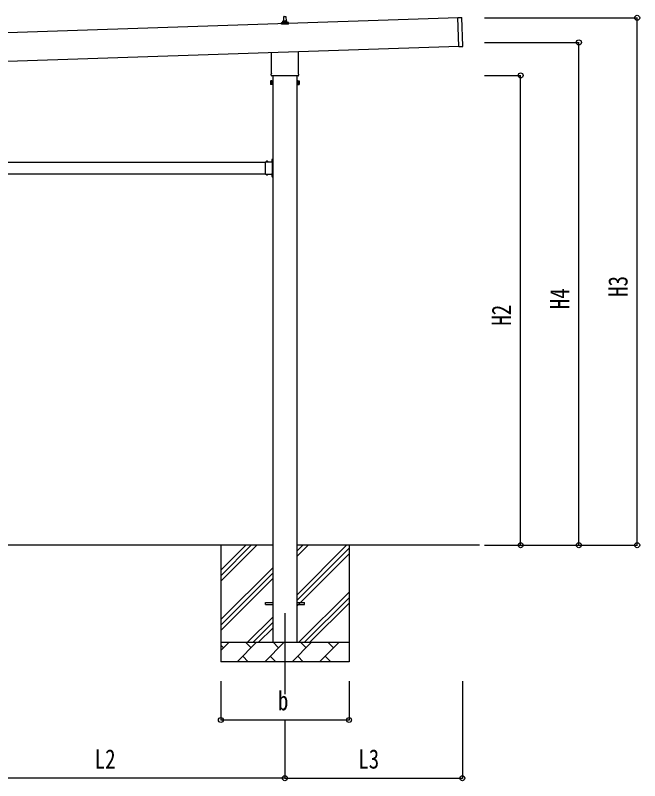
# Model space of a CAD drawing. Units: millimetres, scale not verified. Extents: x -12615 to 12615, y -8910 to 8910.
# Drawn here: x -1398 to 1816, y -3855 to 88 of the extents above; entities that cross this region are included whole.
import ezdxf
from ezdxf.enums import TextEntityAlignment as Align

# ---------------------------------------------------------------- set-up
doc = ezdxf.new("R2010")
doc.units = ezdxf.units.MM
doc.header["$LTSCALE"] = 40
for name, color, linetype in [('0-3_YKK_12', 2, 'Continuous'), ('0-4_YKK_13', 4, 'Continuous'), ('0-5_YKK_A1', 4, 'Continuous'), ('0-6_YKK_D', 6, 'Continuous')]:
    doc.layers.add(name, color=color, linetype=linetype)
doc.styles.add('ＭＳ ゴシック', font='')
doc.styles.get('ＭＳ ゴシック').set_extended_font_data('MS Gothic')

msp = doc.modelspace()

# ---------------------------------------------------------------- linework, layer by layer
at = {"layer": '0-3_YKK_12'}
msp.add_line((-9.94, -2992), (-9.94, -3409.5), dxfattribs=at)
at = {"layer": '0-4_YKK_13'}
for p, q in [((-15.94, 57.26), (-15.21, 80.79)), ((-14.21, 81.76), (-5.67, 81.76)), ((-4.67, 80.79), (-3.94, 57.26)), ((-28.19, 41.76), (-28.19, 49.47)), ((8.31, 41.76), (-28.19, 41.76)), ((-27.81, 50.26), (7.93, 50.26)), ((-27.43, 50.45), (-20.7, 52.08)), ((-20.32, 52.26), (0.44, 52.26)), ((-19.94, 53.05), (-19.94, 57.26)), ((-18.94, 57.26), (-0.94, 57.26)), ((0.06, 53.05), (0.06, 57.26)), ((7.55, 50.45), (0.82, 52.08)), ((8.31, 41.76), (8.31, 49.47)), ((880.86, 76.3), (899.85, 76.94)), ((885.86, -73.61), (880.86, 76.3)), ((905.81, -71.95), (900.88, 75.97)), ((885.86, -73.61), (904.85, -72.98)), ((-78.24, -212.23), (-78.24, -102.72)), ((58.36, -98.16), (58.36, -212.23)), ((-79.94, -221), (-79.94, -215.5)), ((58, -224.5), (-77.88, -224.5)), ((60.06, -215.5), (60.06, -221)), ((-83.94, -250.5), (-83.18, -249.19)), ((-83.94, -250.5), (-83.94, -267.5)), ((-83.94, -267.5), (-83.18, -268.81)), ((-76.94, -254.09), (-83.18, -254.09)), ((-76.94, -263.91), (-83.18, -263.91)), ((-76.94, -268.81), (-83.18, -268.81)), ((-74.44, -268.2), (-76.94, -268.2)), ((54.56, -268.2), (57.06, -268.2)), ((57.06, -254.09), (63.3, -254.09)), ((57.06, -263.91), (63.3, -263.91)), ((57.06, -268.81), (63.3, -268.81)), ((64.06, -250.5), (63.3, -249.19)), ((64.06, -267.5), (63.3, -268.81)), ((64.06, -250.5), (64.06, -267.5)), ((-110.44, -677.29), (-110.44, -666.9)), ((-110.44, -666.9), (-74.04, -666.9)), ((-107.18, -666.04), (-107.18, -666.2)), ((-106.48, -666.9), (-98.41, -666.9)), ((-103.57, -666.9), (-104.89, -664.24)), ((-101.32, -666.9), (-99.99, -664.24)), ((-97.71, -666.04), (-97.71, -666.2)), ((-78.14, -659), (-72.44, -659)), ((-74.44, -668.5), (-77.44, -668.5)), ((-74.04, -657.87), (-76.7, -656.55)), ((-74.04, -660.13), (-76.7, -661.45)), ((-74.9, -654.27), (-74.74, -654.27)), ((-74.9, -663.73), (-74.74, -663.73)), ((-74.04, -651.5), (-72.44, -651.5)), ((-74.04, -668.46), (-74.04, -651.5)), ((-74.04, -654.96), (-74.04, -663.03)), ((-72.44, -656), (-74.04, -656)), ((-74.04, -657), (-72.44, -657)), ((-74.04, -661), (-72.44, -661)), ((-72.44, -662), (-74.04, -662)), ((-110.44, -719.29), (-110.44, -678.71)), ((-74.44, -677.29), (-74.44, -670.5)), ((-74.44, -719.29), (-74.44, -678.71)), ((-110.44, -731.1), (-110.44, -720.71)), ((-110.44, -731.1), (-74.04, -731.1)), ((-107.18, -731.96), (-107.18, -731.8)), ((-106.48, -731.1), (-98.41, -731.1)), ((-103.57, -731.1), (-104.89, -733.76)), ((-101.32, -731.1), (-99.99, -733.76)), ((-97.71, -731.96), (-97.71, -731.8)), ((-77.44, -729.5), (-74.44, -729.5)), ((-74.04, -737.87), (-76.7, -736.55)), ((-74.04, -740.13), (-76.7, -741.45)), ((-74.9, -734.27), (-74.74, -734.27)), ((-74.9, -743.74), (-74.74, -743.74)), ((-74.44, -727.5), (-74.44, -720.71)), ((-74.04, -746.5), (-74.04, -729.54)), ((-74.04, -734.96), (-74.04, -743.03)), ((-74.04, -737), (-72.44, -737)), ((-74.04, -741), (-72.44, -741)), ((-74.04, -746.5), (-72.44, -746.5)), ((-109.94, -2937.5), (-72.44, -2937.5)), ((-109.94, -2946.5), (-109.94, -2937.5)), ((-109.94, -2946.5), (-72.44, -2946.5)), ((52.56, -2937.5), (90.06, -2937.5)), ((52.56, -2946.5), (90.06, -2946.5)), ((90.06, -2946.5), (90.06, -2937.5))]:
    msp.add_line(p, q, dxfattribs=at)
for points in [[(-76.94, -268.81), (-76.94, -249.19), (-83.18, -249.19)], [(-76.94, -268.2), (-76.94, -249.8), (-74.44, -249.8)], [(57.06, -268.2), (57.06, -249.8), (54.56, -249.8)], [(57.06, -268.81), (57.06, -249.19), (63.3, -249.19)], [(-74.44, -670.5), (-77.44, -670.5), (-77.44, -666.9)], [(-72.44, -666.5), (-72.44, -660.5), (-72.44, -657.5), (-72.44, -651.5)], [(-74.44, -727.5), (-77.44, -727.5), (-77.44, -731.1)], [(-72.44, -746.5), (-72.44, -740.5), (-72.44, -737.5), (-72.44, -731.5)]]:
    msp.add_lwpolyline(points, dxfattribs=at)
for points in [[(-74.44, -269.5), (-74.44, -248.5), (-72.44, -248.5), (-72.44, -269.5)], [(54.56, -269.5), (54.56, -248.5), (52.56, -248.5), (52.56, -269.5)]]:
    msp.add_lwpolyline(points, close=True, dxfattribs=at)
for centre, radius, start, end in [((-14.21, 80.76), 1, 90, 178.60509), ((-5.67, 80.76), 1, 1.39491, 90), ((-27.19, 49.47), 1, 103.62699, 180), ((-20.94, 53.05), 1, 283.62699, 0), ((-15.86, 56.63), 4.13, 90, 171.17633), ((-18.94, 56.26), 1, 90, 180), ((-6.61, 57.26), 4.83, 133.60282, 180), ((-13.27, 57.26), 4.83, 0, 46.39718), ((-4.03, 56.63), 4.13, 8.82367, 90), ((-0.94, 56.26), 1, 0, 90), ((1.06, 53.05), 1, 180, 256.37301), ((7.31, 49.47), 1, 0, 76.37301), ((899.88, 75.94), 1, 1.90915, 91.90915), ((904.81, -71.98), 1, 271.90915, 1.90915), ((-75.94, -215.5), 4, 125.09963, 180), ((-75.94, -221), 4, 180, 194.47751), ((-75.94, -221), 4, 194.47751, 241.04498), ((56.06, -221), 4, 298.95502, 345.52249), ((56.06, -215.5), 4, 0, 54.90037), ((56.06, -221), 4, 345.52249, 0), ((-79.6, -251.64), 4.34, 145.61575, 214.38425), ((-67.7, -259), 16.24, 162.41205, 197.58795), ((-79.6, -266.36), 4.34, 145.61575, 214.38425), ((59.71, -251.64), 4.34, 325.61575, 34.38425), ((47.82, -259), 16.24, 342.41205, 17.58795), ((59.71, -266.36), 4.34, 325.61575, 34.38425), ((-106.48, -666.2), 0.7, 180, 270), ((-106.31, -666.04), 0.862, 129.12355, 180), ((-102.44, -670.8), 7, 90, 129.12355), ((-102.44, -670.8), 7, 50.87645, 90), ((-98.41, -666.2), 0.7, 270, 0), ((-98.57, -666.04), 0.862, 0, 50.87645), ((-70.14, -659), 7, 140.87645, 180), ((-70.14, -659), 7, 180, 219.12355), ((-74.9, -655.13), 0.862, 90, 140.87645), ((-74.9, -662.87), 0.862, 219.12355, 270), ((-74.74, -654.96), 0.7, 0, 90), ((-74.74, -663.03), 0.7, 270, 0), ((-74.44, -666.5), 2, 270, 0), ((-111.14, -678), 1, 314.427, 45.573), ((-73.74, -678), 1, 134.427, 225.573), ((-111.14, -720), 1, 314.427, 45.573), ((-106.48, -731.8), 0.7, 90, 180), ((-106.31, -731.96), 0.862, 180, 230.87645), ((-102.44, -727.2), 7, 230.87645, 270), ((-102.44, -727.2), 7, 270, 309.12355), ((-98.41, -731.8), 0.7, 0, 90), ((-98.57, -731.96), 0.862, 309.12355, 0), ((-70.14, -739), 7, 140.87645, 180), ((-70.14, -739), 7, 180, 219.12355), ((-74.9, -735.13), 0.862, 90, 140.87645), ((-74.9, -742.87), 0.862, 219.12355, 270), ((-73.74, -720), 1, 134.427, 225.573), ((-74.74, -734.96), 0.7, 0, 90), ((-74.74, -743.03), 0.7, 270, 0), ((-74.44, -731.5), 2, 0, 90)]:
    msp.add_arc(centre, radius, start, end, dxfattribs=at)
at = {"layer": '0-5_YKK_A1'}
for p, q in [((880.93, 74.31), (-4511.08, -105.4)), ((-4506.25, -250.32), (885.76, -70.58)), ((-72.44, -224.5), (-72.44, -3142)), ((52.56, -3142), (52.56, -224.5)), ((-1709.44, -669), (-110.44, -669)), ((-1709.44, -729), (-110.44, -729)), ((-77.44, -729), (-72.94, -729)), ((-72.44, -2642), (-1747.44, -2642)), ((-339.94, -2642), (-339.94, -3242)), ((-339.94, -2827.05), (-154.89, -2642)), ((-339.94, -2798.77), (-183.17, -2642)), ((-339.94, -2770.48), (-211.46, -2642)), ((990.94, -2642), (52.56, -2642)), ((52.56, -2897.1), (307.66, -2642)), ((52.56, -2699.11), (109.67, -2642)), ((52.56, -2670.82), (81.38, -2642)), ((52.56, -2925.38), (320.06, -2657.88)), ((320.06, -2642), (320.06, -3242)), ((52.56, -2953.67), (320.06, -2686.17)), ((-339.94, -3025.04), (-72.44, -2757.54)), ((-339.94, -3053.32), (-72.44, -2785.82)), ((-339.94, -3081.61), (-72.44, -2814.11)), ((62.22, -3142), (320.06, -2884.16)), ((90.5, -3142), (320.06, -2912.44)), ((118.79, -3142), (320.06, -2940.73)), ((-202.34, -3142), (-72.44, -3012.1)), ((-174.06, -3142), (-72.44, -3040.38)), ((-145.77, -3142), (-72.44, -3068.67)), ((-339.94, -3142), (320.06, -3142)), ((-339.94, -3184.89), (-297.05, -3142)), ((-255.63, -3242), (-155.63, -3142)), ((-184.18, -3170.55), (-212.73, -3142)), ((-114.2, -3242), (-14.2, -3142)), ((-42.76, -3170.55), (-71.31, -3142)), ((27.22, -3242), (127.22, -3142)), ((98.66, -3170.55), (70.11, -3142)), ((168.64, -3242), (268.64, -3142)), ((240.08, -3170.55), (211.53, -3142)), ((316.78, -3142), (320.06, -3138.72)), ((-325.6, -3170.55), (-339.94, -3156.21)), ((-227.07, -3213.45), (-198.52, -3242)), ((-85.65, -3213.45), (-57.1, -3242)), ((55.77, -3213.45), (84.32, -3242)), ((197.19, -3213.45), (225.74, -3242)), ((320.06, -3242), (-339.94, -3242))]:
    msp.add_line(p, q, dxfattribs=at)
msp.add_lwpolyline([(-77.44, -669), (-72.94, -669), (-72.94, -729)], dxfattribs=at)
at = {"layer": '0-6_YKK_D'}
for p, q in [((1017.09, 74.86), (1804.24, 74.86)), ((1803.24, -2642), (1803.24, 74.86)), ((1017.09, -52), (1504.24, -52)), ((1503.24, -2642), (1503.24, -52)), ((1017.09, -222), (1204.24, -222)), ((1203.24, -2642), (1203.24, -222)), ((1017.09, -2642), (1204.24, -2642)), ((1017.09, -2642), (1804.24, -2642)), ((1017.09, -2642), (1504.24, -2642)), ((-339.94, -3342), (-339.94, -3543)), ((320.06, -3342), (320.06, -3543)), ((903.24, -3342), (903.24, -3843)), ((-339.94, -3542), (320.06, -3542)), ((-9.94, -3543), (-9.94, -3843)), ((-9.94, -3543), (-9.94, -3843)), ((-9.94, -3842), (-1809.94, -3842)), ((-9.94, -3842), (903.24, -3842))]:
    msp.add_line(p, q, dxfattribs=at)
for centre in [(1803.24, 74.86), (1503.24, -52), (1203.24, -222), (1203.24, -2642), (1503.24, -2642), (1803.24, -2642), (-339.94, -3542), (320.06, -3542), (-9.94, -3842), (-9.94, -3842), (903.24, -3842)]:
    msp.add_circle(centre, 12.75, dxfattribs=at)

# ---------------------------------------------------------------- texts
at = {"layer": '0-6_YKK_D', "style": 'ＭＳ ゴシック', "width": 0.8}
for s, p in [('H3', (1783.24, -1362.77)), ('H4', (1483.24, -1426.2)), ('H2', (1183.24, -1511.2))]:
    msp.add_text(s, height=98.97, rotation=90, dxfattribs=at).set_placement(p, align=Align.BOTTOM_LEFT)
for s, p in [('b', (-45.94, -3522)), ('L2', (-989.14, -3822)), ('L3', (367.45, -3822))]:
    msp.add_text(s, height=98.97, dxfattribs=at).set_placement(p, align=Align.BOTTOM_LEFT)

doc.saveas('drawing.dxf')
